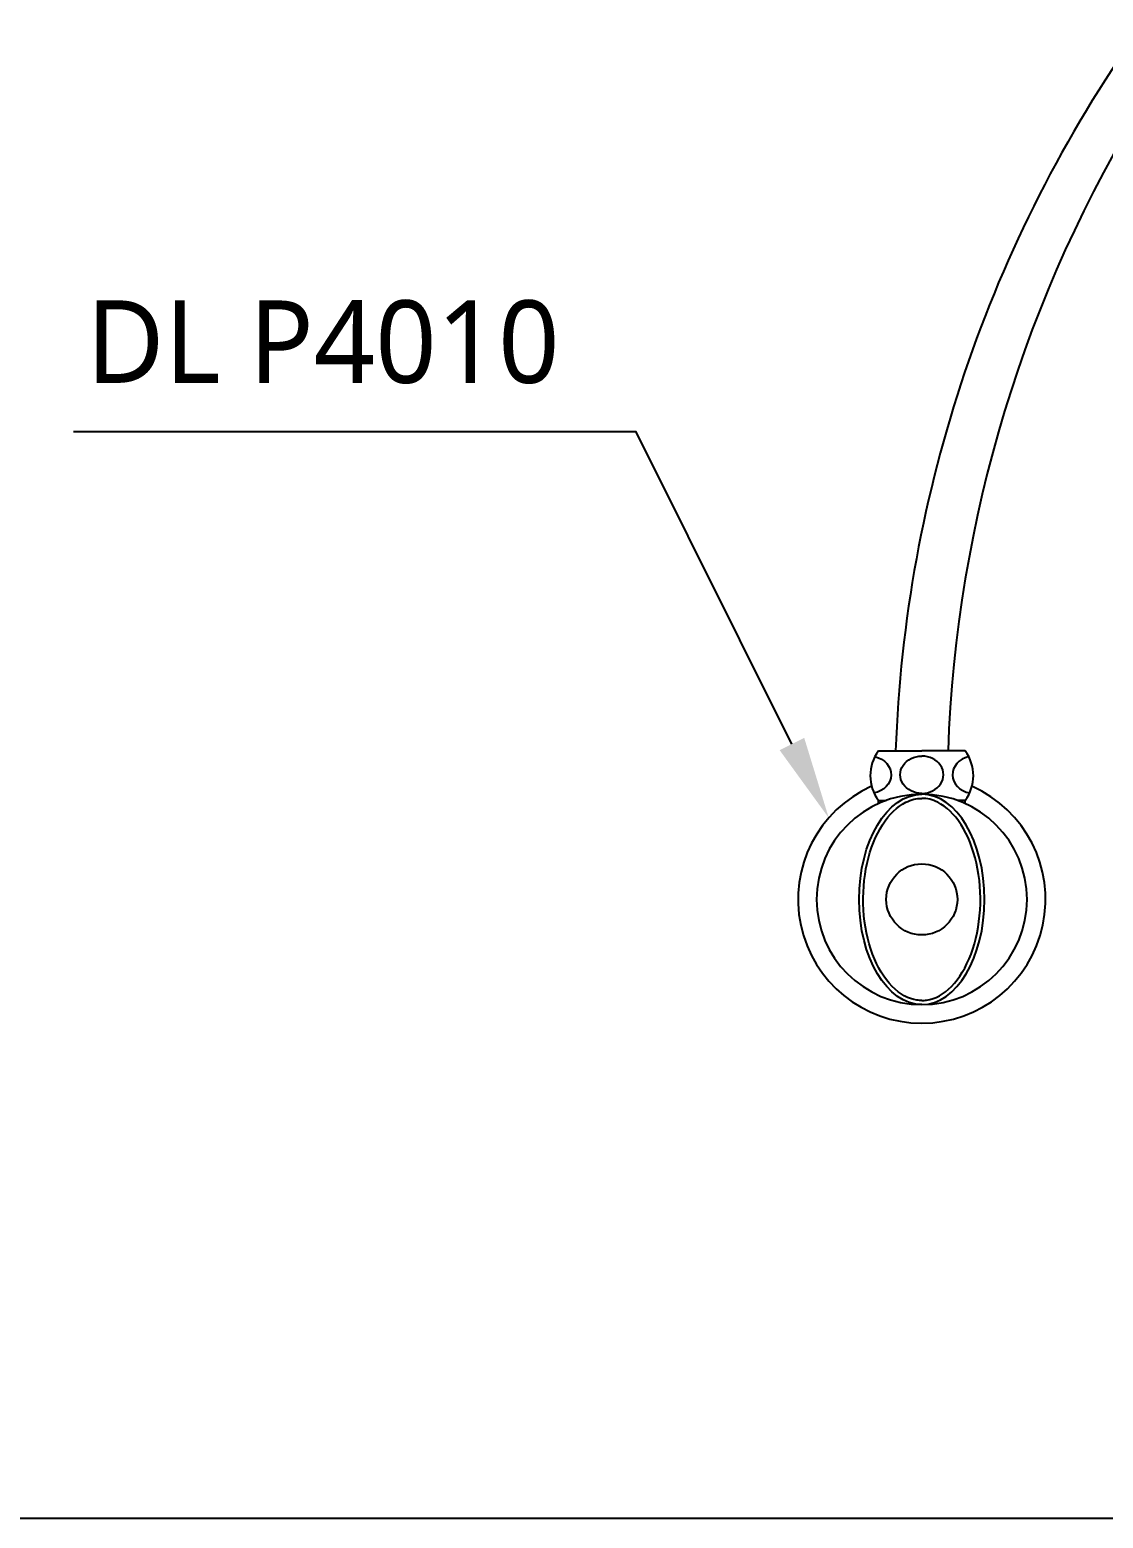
# Model space of a CAD drawing. Extents: x 1268 to 7307, y -579 to 1973.
# Drawn here: x 2341.3 to 2601.5, y -207.5 to 153.3 of the extents above; entities that cross this region are included whole.
import ezdxf

# ---------------------------------------------------------------- set-up
doc = ezdxf.new("R2010")
doc.units = 0
doc.header["$LTSCALE"] = 20
doc.header["$MEASUREMENT"] = 0
for name, color, linetype in [('2', 2, 'CONTINUOUS'), ('3', 3, 'CONTINUOUS'), ('4', 4, 'CONTINUOUS'), ('6', 6, 'CONTINUOUS')]:
    doc.layers.add(name, color=color, linetype=linetype)
doc.styles.add('ROMANS', font='NanumGothic.ttf', dxfattribs={"height": 10.144927})

msp = doc.modelspace()

# ---------------------------------------------------------------- linework, layer by layer
at = {"layer": '3', "extrusion": (0, 0, -1)}
msp.add_lwpolyline([(-2526.05, -19.86), (-2488.31, 55.84), (-2351.89, 55.84)], dxfattribs=at)
msp.add_solid([(-2523.07, -21.35), (-2534.98, -37.76), (-2529.03, -18.37)], dxfattribs=at)
at = {"layer": '4'}
for p, q in [((2547.04, -21.53), (2551.19, -21.53)), ((2551.19, -21.53), (2557.54, -21.53)), ((2563.89, -21.53), (2557.54, -21.53)), ((2568.04, -21.53), (2563.89, -21.53)), ((2547.04, -34.29), (2547.04, -33.53)), ((2547.04, -33.53), (2548.92, -33.53)), ((2548.29, -33.77), (2548.29, -33.53)), ((2568.04, -33.53), (2566.15, -33.53)), ((2566.79, -33.77), (2566.79, -33.53)), ((2568.04, -34.29), (2568.04, -33.53))]:
    msp.add_line(p, q, dxfattribs=at)
msp.add_circle((2557.54, -57.53), 8.62, dxfattribs=at)
for centre, radius, start, end in [((2872.89, -32.8), 321.9, 144.6853, 177.9934), ((2885.59, -32.8), 321.9, 148.1838, 177.9934), ((2555.04, -27.53), 10, 143.1301, 216.8699), ((2560.04, -27.53), 10, 323.1301, 36.8699), ((2557.54, -57.53), 30, 113.9173, 270), ((2557.54, -57.53), 25.5, 90, 270), ((2557.54, -57.53), 30, 270, 66.0827), ((2557.54, -57.53), 25.5, 270, 90)]:
    msp.add_arc(centre, radius, start, end, dxfattribs=at)
at = {"layer": '4', "extrusion": (0, 0, -1)}
for centre, major_axis, ratio, start_param, end_param in [((2544.86, -27.3), (-5.23, 0), 0.866391, 1.824119, 4.49897), ((2557.54, -27.3), (-5.23, 0), 0.866391, 4.712389, 7.853982), ((2557.54, -57.53), (0, 25.5), 0.596529, 3.141593, 6.283185)]:
    msp.add_ellipse(centre, major_axis=major_axis, ratio=ratio, start_param=start_param, end_param=end_param, dxfattribs=at)
at = {"layer": '4'}
for centre, major_axis, ratio, start_param, end_param in [((2557.54, -27.3), (5.23, 0), 0.866391, 4.712389, 7.853982), ((2570.22, -27.3), (5.23, 0), 0.866391, 1.824119, 4.49897), ((2557.54, -57.53), (0, 25.5), 0.596529, 3.141593, 6.283185)]:
    msp.add_ellipse(centre, major_axis=major_axis, ratio=ratio, start_param=start_param, end_param=end_param, dxfattribs=at)
for points in [[(2557.54, -82.03), (2557.15, -82.03), (2556.76, -82), (2554.29, -81.65), (2552.21, -80.52), (2548.46, -76.69), (2546.81, -73.99), (2544.4, -67.56), (2543.63, -63.86), (2543.17, -56.24), (2543.47, -52.34), (2545.08, -45.2), (2546.38, -41.96), (2549.65, -36.86), (2551.61, -35), (2554.93, -33.34), (2556.23, -33.03), (2557.54, -33.03)], [(2557.54, -82.03), (2557.93, -82.03), (2558.32, -82), (2560.78, -81.65), (2562.86, -80.52), (2566.61, -76.69), (2568.26, -73.99), (2570.68, -67.56), (2571.44, -63.86), (2571.9, -56.24), (2571.6, -52.34), (2570, -45.2), (2568.7, -41.96), (2565.43, -36.86), (2563.46, -35), (2560.15, -33.34), (2558.84, -33.03), (2557.54, -33.03)]]:
    msp.add_open_spline(points, degree=3, knots=[3.141671, 3.141671, 3.141671, 3.141671, 3.227768, 3.227768, 3.688878, 3.688878, 4.149988, 4.149988, 4.611097, 4.611097, 5.072207, 5.072207, 5.533317, 5.533317, 5.994427, 5.994427, 6.283185, 6.283185, 6.283185, 6.283185], dxfattribs=at)
at = {"layer": '6'}
msp.add_lwpolyline([(1407.54, -207.53), (2807.48, -207.53)], dxfattribs=at)

# ---------------------------------------------------------------- texts
at = {"layer": '2', "insert": (2354.93, 77.53), "char_height": 20, "attachment_point": 4, "style": 'ROMANS'}
msp.add_mtext('DL P4010', dxfattribs=at)

doc.saveas('drawing.dxf')
